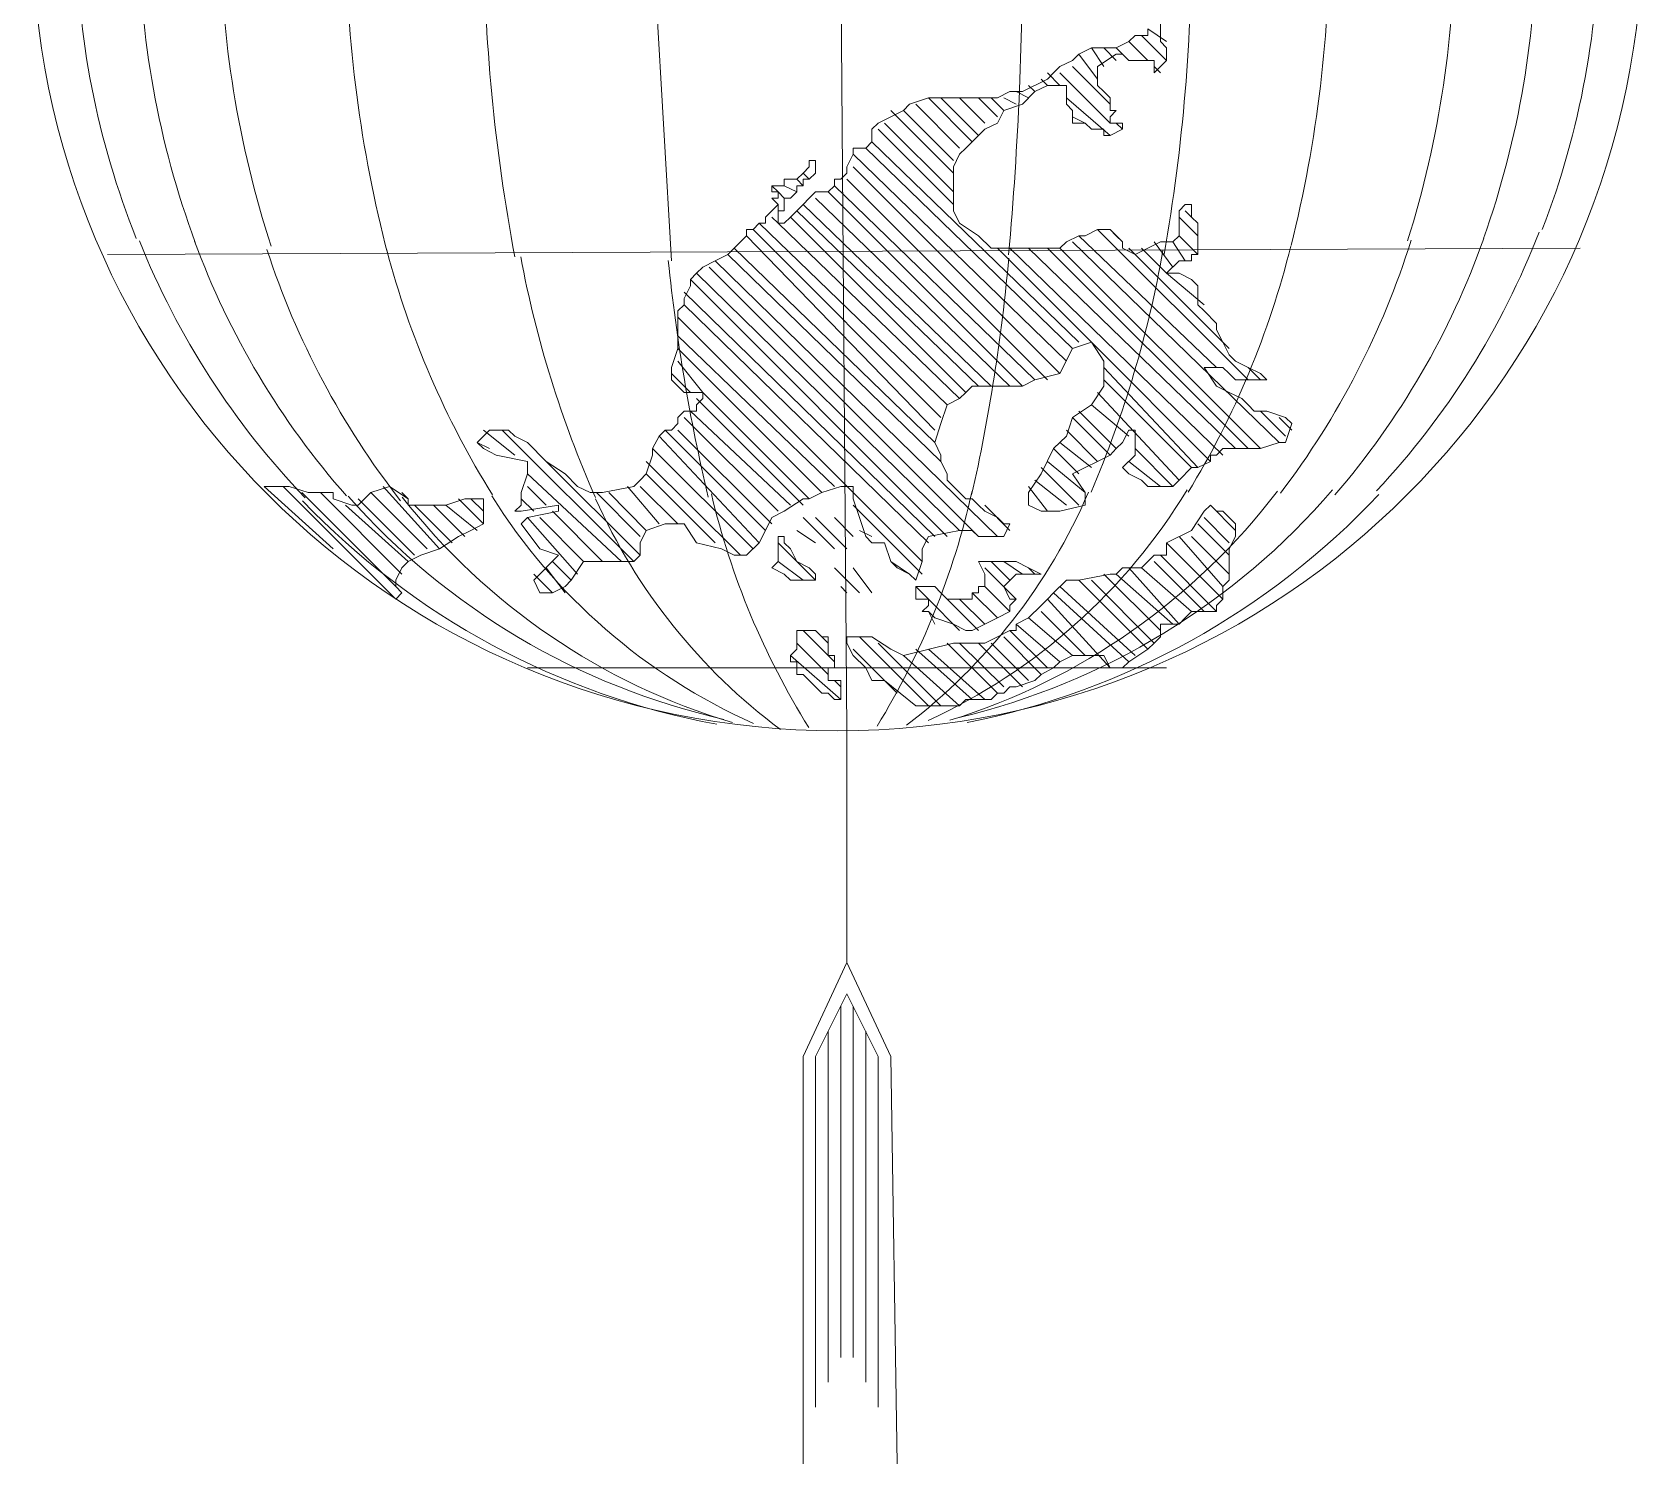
# Model space of a CAD drawing. Header units: millimetres. Extents: x -15225 to 158921, y -72156 to 56162.
# Drawn here: x 35076 to 36669, y -38231 to -36814 of the extents above; entities that cross this region are included whole.
import ezdxf

# ---------------------------------------------------------------- set-up
doc = ezdxf.new("R2010")
doc.units = ezdxf.units.MM
doc.linetypes.add('ACAD_ISO03W100', pattern=[30, 12, -18])
doc.linetypes.add('DASHED2', pattern=[0.375, 0.25, -0.125])
doc.layers.get('0').update_dxf_attribs({"linetype": 'CONTINUOUS'})
doc.layers.add('Layer2', color=7, linetype='ACAD_ISO03W100', lineweight=15)
doc.layers.add('P', color=7, linetype='CONTINUOUS')

# ---------------------------------------------------------------- blocks, each defined once
blk = doc.blocks.new('north')
at = {"color": 7, "lineweight": 0}
for p, q in [((6661.075, 3692.568), (6660.654, 3746.313)), ((6654.564, 3719.232), (6655.194, 3708.313)), ((6671.574, 3715.667), (6671.574, 3716.5)), ((6670.731, 3715.87), (6670.522, 3715.667)), ((6671.152, 3715.87), (6670.731, 3715.87)), ((6670.939, 3715.87), (6671.777, 3715.027)), ((6671.152, 3716.083), (6671.152, 3715.87)), ((6671.152, 3716.083), (6671.777, 3715.667)), ((6671.152, 3715.87), (6671.152, 3715.87)), ((6671.152, 3715.87), (6671.152, 3715.87)), ((6668.841, 3715.24), (6668.628, 3715.027)), ((6669.263, 3715.454), (6668.841, 3715.24)), ((6668.841, 3715.24), (6669.471, 3714.402)), ((6669.892, 3715.454), (6669.263, 3715.454)), ((6669.263, 3715.454), (6669.679, 3714.824)), ((6669.471, 3714.824), (6670.096, 3715.24)), ((6669.679, 3715.454), (6670.096, 3715.027)), ((6670.096, 3715.454), (6669.892, 3715.454)), ((6670.522, 3715.667), (6670.096, 3715.454)), ((6670.096, 3715.454), (6670.522, 3715.027)), ((6670.096, 3715.24), (6670.309, 3715.24)), ((6670.309, 3715.24), (6670.522, 3715.027)), ((6670.522, 3715.667), (6671.152, 3715.027)), ((6671.777, 3715.454), (6671.574, 3715.667)), ((6671.777, 3715.027), (6671.777, 3715.454)), ((6668.211, 3714.824), (6667.998, 3714.611)), ((6668.628, 3715.027), (6668.211, 3714.824)), ((6668.628, 3714.824), (6669.892, 3713.559)), ((6669.471, 3714.194), (6669.471, 3714.824)), ((6670.522, 3715.027), (6670.731, 3715.027)), ((6670.731, 3715.027), (6671.36, 3715.027)), ((6671.36, 3715.027), (6671.36, 3714.611)), ((6671.36, 3714.611), (6671.777, 3715.027)), ((6671.36, 3714.824), (6671.574, 3714.611)), ((6671.777, 3715.027), (6671.777, 3715.027)), ((6667.795, 3714.402), (6666.952, 3713.986)), ((6667.16, 3714.194), (6667.373, 3713.986)), ((6667.373, 3713.986), (6667.795, 3714.194)), ((6667.582, 3714.402), (6667.795, 3714.194)), ((6667.998, 3714.611), (6667.795, 3714.402)), ((6667.795, 3714.611), (6668.211, 3714.194)), ((6667.795, 3714.194), (6667.998, 3714.194)), ((6667.998, 3714.194), (6668.211, 3714.194)), ((6668.211, 3714.611), (6669.892, 3712.929)), ((6668.211, 3714.194), (6668.425, 3714.194)), ((6668.425, 3714.194), (6668.425, 3714.194)), ((6668.425, 3714.194), (6668.425, 3713.772)), ((6669.679, 3713.986), (6669.471, 3714.194)), ((6663.803, 3713.772), (6663.173, 3713.559)), ((6664.016, 3713.772), (6663.803, 3713.772)), ((6663.803, 3713.772), (6665.271, 3712.305)), ((6664.219, 3713.772), (6664.016, 3713.772)), ((6665.062, 3713.772), (6664.219, 3713.772)), ((6664.219, 3713.772), (6665.484, 3712.513)), ((6664.849, 3713.772), (6665.692, 3712.929)), ((6665.271, 3713.772), (6665.062, 3713.772)), ((6665.484, 3713.772), (6665.271, 3713.772)), ((6665.901, 3713.772), (6665.484, 3713.772)), ((6665.484, 3713.772), (6666.114, 3713.143)), ((6666.114, 3713.772), (6665.901, 3713.772)), ((6665.901, 3713.772), (6666.327, 3713.356)), ((6666.53, 3713.986), (6666.114, 3713.772)), ((6666.327, 3713.772), (6666.744, 3713.559)), ((6666.952, 3713.986), (6666.53, 3713.986)), ((6666.744, 3713.986), (6667.16, 3713.772)), ((6666.952, 3713.559), (6667.373, 3713.986)), ((6668.425, 3713.772), (6668.425, 3713.772)), ((6668.425, 3713.772), (6668.425, 3713.559)), ((6668.425, 3713.772), (6669.892, 3712.513)), ((6669.892, 3713.772), (6669.679, 3713.986)), ((6669.679, 3713.986), (6669.679, 3713.986)), ((6669.679, 3713.986), (6669.679, 3713.986)), ((6669.892, 3713.559), (6669.892, 3713.772)), ((6669.892, 3713.772), (6669.892, 3713.772)), ((6669.892, 3713.772), (6669.892, 3713.772)), ((6669.892, 3713.772), (6669.892, 3713.772)), ((6662.548, 3713.143), (6662.122, 3712.929)), ((6662.965, 3713.356), (6662.548, 3713.143)), ((6662.548, 3713.356), (6664.646, 3711.248)), ((6663.173, 3713.559), (6662.965, 3713.356)), ((6662.965, 3713.356), (6664.646, 3711.675)), ((6663.381, 3713.559), (6664.849, 3712.091)), ((6666.114, 3712.929), (6666.327, 3713.356)), ((6666.327, 3713.356), (6666.952, 3713.559)), ((6668.425, 3713.559), (6668.425, 3713.559)), ((6668.425, 3713.559), (6668.425, 3713.559)), ((6668.425, 3713.559), (6668.425, 3713.559)), ((6668.425, 3713.559), (6668.425, 3713.559)), ((6668.425, 3713.559), (6668.628, 3713.356)), ((6668.628, 3713.356), (6668.628, 3713.356)), ((6668.628, 3713.356), (6668.628, 3713.356)), ((6668.628, 3713.356), (6668.628, 3713.356)), ((6668.628, 3713.356), (6668.628, 3713.143)), ((6668.628, 3713.143), (6668.628, 3713.143)), ((6668.628, 3713.143), (6668.628, 3712.929)), ((6668.628, 3713.143), (6669.049, 3712.929)), ((6669.892, 3713.356), (6669.892, 3713.559)), ((6669.892, 3713.559), (6669.892, 3713.559)), ((6669.892, 3713.559), (6669.892, 3713.559)), ((6669.892, 3713.559), (6669.892, 3713.559)), ((6669.892, 3713.143), (6670.096, 3713.356)), ((6670.096, 3713.356), (6669.892, 3713.356)), ((6669.892, 3712.929), (6669.892, 3713.143)), ((6669.892, 3713.143), (6669.892, 3713.143)), ((6669.892, 3713.143), (6669.892, 3713.143)), ((6669.892, 3713.143), (6669.892, 3713.143)), ((6670.096, 3713.356), (6670.096, 3713.356)), ((6662.122, 3712.929), (6661.909, 3712.726)), ((6661.909, 3712.726), (6661.909, 3712.513)), ((6662.122, 3712.726), (6664.646, 3710.202)), ((6662.335, 3712.929), (6664.646, 3710.624)), ((6665.484, 3712.513), (6665.692, 3712.726)), ((6665.692, 3712.726), (6666.114, 3712.929)), ((6668.628, 3712.929), (6668.628, 3712.929)), ((6668.628, 3712.929), (6669.049, 3712.929)), ((6669.049, 3712.929), (6669.263, 3712.726)), ((6669.263, 3712.726), (6669.263, 3712.726)), ((6669.263, 3712.726), (6669.263, 3712.726)), ((6669.263, 3712.726), (6669.263, 3712.726)), ((6669.263, 3712.726), (6669.679, 3712.726)), ((6669.679, 3712.726), (6669.679, 3712.513)), ((6670.096, 3712.929), (6669.892, 3712.929)), ((6669.892, 3712.513), (6670.309, 3712.726)), ((6670.309, 3712.929), (6670.096, 3712.929)), ((6670.096, 3712.929), (6670.096, 3712.929)), ((6670.096, 3712.929), (6670.096, 3712.929)), ((6670.096, 3712.929), (6670.309, 3712.726)), ((6670.309, 3712.726), (6670.309, 3712.929)), ((6661.705, 3712.091), (6661.284, 3712.091)), ((6661.284, 3712.091), (6661.284, 3711.883)), ((6661.909, 3712.305), (6661.705, 3712.091)), ((6661.705, 3712.091), (6661.705, 3712.091)), ((6661.705, 3712.091), (6668.628, 3705.372)), ((6661.909, 3712.513), (6661.909, 3712.305)), ((6661.909, 3712.305), (6668.841, 3705.585)), ((6664.849, 3711.883), (6665.062, 3712.091)), ((6665.062, 3712.091), (6665.271, 3712.305)), ((6665.271, 3712.305), (6665.484, 3712.513)), ((6669.679, 3712.513), (6669.892, 3712.513)), ((6659.811, 3711.462), (6659.603, 3711.248)), ((6660.024, 3711.675), (6659.811, 3711.675)), ((6659.811, 3711.675), (6659.811, 3711.462)), ((6659.811, 3711.462), (6659.811, 3711.462)), ((6659.811, 3711.462), (6659.811, 3711.462)), ((6659.811, 3711.462), (6659.811, 3711.462)), ((6659.811, 3711.462), (6659.811, 3711.462)), ((6659.811, 3711.462), (6659.811, 3711.462)), ((6660.024, 3711.248), (6660.024, 3711.675)), ((6660.024, 3711.675), (6660.024, 3711.462)), ((6661.284, 3711.883), (6661.075, 3711.462)), ((6661.075, 3711.462), (6661.075, 3711.248)), ((6661.284, 3711.883), (6661.284, 3711.883)), ((6661.284, 3711.883), (6668.425, 3704.955)), ((6661.284, 3711.462), (6668.211, 3704.534)), ((6664.646, 3711.462), (6664.849, 3711.883)), ((6664.646, 3711.248), (6664.646, 3711.462)), ((6659.186, 3711.045), (6658.973, 3711.045)), ((6658.973, 3711.045), (6658.973, 3710.832)), ((6659.394, 3711.045), (6659.186, 3711.045)), ((6659.186, 3711.045), (6659.186, 3711.045)), ((6659.186, 3711.045), (6659.186, 3711.045)), ((6659.603, 3711.248), (6659.394, 3711.045)), ((6659.394, 3711.045), (6659.394, 3711.045)), ((6659.394, 3711.045), (6659.394, 3711.045)), ((6659.394, 3711.045), (6659.603, 3710.832)), ((6659.603, 3711.248), (6659.603, 3711.248)), ((6659.603, 3711.248), (6659.603, 3711.248)), ((6659.603, 3711.248), (6659.811, 3711.045)), ((6659.603, 3710.832), (6659.603, 3711.045)), ((6659.603, 3711.045), (6659.811, 3711.045)), ((6659.811, 3711.045), (6660.024, 3711.248)), ((6660.024, 3711.248), (6660.024, 3711.248)), ((6660.867, 3711.045), (6660.654, 3711.045)), ((6660.654, 3711.045), (6660.654, 3710.832)), ((6661.075, 3711.248), (6660.867, 3711.045)), ((6661.075, 3711.248), (6661.075, 3711.248)), ((6661.075, 3711.045), (6667.795, 3704.326)), ((6664.646, 3710.832), (6664.646, 3711.248)), ((6658.973, 3710.832), (6658.556, 3710.832)), ((6658.556, 3710.832), (6658.556, 3710.624)), ((6658.556, 3710.832), (6658.77, 3710.624)), ((6658.556, 3710.624), (6658.556, 3710.624)), ((6658.556, 3710.624), (6658.556, 3710.624)), ((6658.556, 3710.624), (6658.556, 3710.624)), ((6658.556, 3710.624), (6658.77, 3710.624)), ((6658.77, 3710.415), (6658.556, 3710.415)), ((6658.556, 3710.415), (6658.556, 3710.415)), ((6658.556, 3710.415), (6658.77, 3710.202)), ((6658.77, 3710.624), (6658.77, 3710.624)), ((6658.77, 3710.624), (6658.77, 3710.624)), ((6658.77, 3710.624), (6658.77, 3710.624)), ((6658.77, 3710.624), (6658.77, 3710.624)), ((6658.77, 3710.624), (6658.77, 3710.624)), ((6658.77, 3710.624), (6658.77, 3710.415)), ((6658.77, 3710.624), (6658.973, 3710.415)), ((6658.973, 3710.832), (6658.973, 3710.832)), ((6658.973, 3710.832), (6659.394, 3710.624)), ((6658.973, 3710.202), (6658.973, 3710.415)), ((6658.973, 3710.415), (6659.186, 3710.415)), ((6659.186, 3710.415), (6659.394, 3710.624)), ((6659.394, 3710.624), (6659.394, 3710.832)), ((6659.394, 3710.832), (6659.603, 3710.832)), ((6659.811, 3710.415), (6659.603, 3710.202)), ((6660.024, 3710.624), (6659.811, 3710.415)), ((6660.237, 3710.624), (6660.024, 3710.624)), ((6660.024, 3710.415), (6666.53, 3704.117)), ((6660.441, 3710.624), (6660.237, 3710.624)), ((6660.654, 3710.832), (6660.441, 3710.624)), ((6660.441, 3710.624), (6666.952, 3704.117)), ((6660.654, 3710.832), (6667.373, 3704.326)), ((6664.646, 3710.415), (6664.646, 3710.832)), ((6664.646, 3709.994), (6664.646, 3710.415)), ((6658.556, 3709.994), (6658.343, 3709.78)), ((6658.77, 3710.202), (6658.556, 3709.994)), ((6658.556, 3709.994), (6658.556, 3709.994)), ((6658.556, 3709.994), (6658.556, 3709.994)), ((6658.556, 3709.994), (6658.556, 3709.994)), ((6658.556, 3709.994), (6658.556, 3709.994)), ((6658.77, 3710.202), (6658.77, 3710.202)), ((6658.77, 3710.202), (6658.77, 3709.994)), ((6658.77, 3709.577), (6658.77, 3709.994)), ((6658.77, 3709.994), (6658.77, 3709.994)), ((6658.77, 3709.994), (6658.973, 3709.994)), ((6658.973, 3709.994), (6658.973, 3710.202)), ((6658.973, 3710.202), (6658.973, 3710.202)), ((6659.394, 3709.994), (6659.186, 3709.78)), ((6659.603, 3710.202), (6659.394, 3709.994)), ((6659.394, 3709.994), (6665.484, 3704.117)), ((6659.603, 3710.202), (6665.901, 3704.117)), ((6664.849, 3709.577), (6664.646, 3709.994)), ((6672.407, 3710.202), (6672.203, 3709.994)), ((6672.203, 3709.994), (6672.203, 3709.78)), ((6672.62, 3710.202), (6672.407, 3710.202)), ((6672.407, 3709.994), (6672.62, 3709.78)), ((6672.62, 3709.994), (6672.62, 3710.202)), ((6672.62, 3709.78), (6672.62, 3709.994)), ((6657.927, 3709.364), (6657.713, 3709.364)), ((6657.713, 3709.364), (6657.713, 3709.151)), ((6658.13, 3709.577), (6657.927, 3709.364)), ((6657.927, 3709.364), (6664.219, 3703.061)), ((6658.343, 3709.577), (6658.13, 3709.577)), ((6658.13, 3709.577), (6658.13, 3709.577)), ((6658.13, 3709.577), (6664.433, 3703.488)), ((6658.343, 3709.78), (6658.343, 3709.78)), ((6658.343, 3709.78), (6658.343, 3709.78)), ((6658.343, 3709.78), (6658.343, 3709.577)), ((6658.343, 3709.577), (6658.343, 3709.577)), ((6658.556, 3709.78), (6658.77, 3709.577)), ((6658.973, 3709.577), (6658.77, 3709.577)), ((6658.77, 3709.577), (6658.77, 3709.577)), ((6658.77, 3709.577), (6664.849, 3703.701)), ((6659.186, 3709.78), (6658.973, 3709.577)), ((6658.973, 3709.577), (6658.973, 3709.577)), ((6658.973, 3709.577), (6658.973, 3709.577)), ((6659.186, 3709.78), (6659.186, 3709.78)), ((6659.186, 3709.78), (6665.062, 3703.904)), ((6665.484, 3709.151), (6664.849, 3709.577)), ((6669.471, 3709.364), (6669.049, 3709.151)), ((6669.892, 3709.364), (6669.471, 3709.364)), ((6669.471, 3709.364), (6674.514, 3704.326)), ((6670.096, 3709.151), (6669.892, 3709.364)), ((6669.892, 3709.364), (6669.892, 3709.364)), ((6669.892, 3709.364), (6670.309, 3708.947)), ((6672.203, 3709.78), (6672.203, 3709.577)), ((6672.203, 3709.78), (6672.833, 3709.151)), ((6672.203, 3709.577), (6672.203, 3709.364)), ((6672.203, 3709.364), (6672.203, 3709.151)), ((6672.833, 3709.577), (6672.62, 3709.78)), ((6672.833, 3708.947), (6672.833, 3709.577)), ((6657.505, 3708.947), (6657.088, 3708.526)), ((6657.713, 3709.151), (6657.505, 3708.947)), ((6657.713, 3709.151), (6657.713, 3709.151)), ((6657.713, 3709.151), (6657.713, 3709.151)), ((6657.713, 3709.151), (6664.016, 3702.645)), ((6665.901, 3708.734), (6665.484, 3709.151)), ((6668.425, 3708.947), (6668.211, 3708.734)), ((6668.841, 3709.151), (6668.425, 3708.947)), ((6668.628, 3708.947), (6675.556, 3702.228)), ((6669.049, 3709.151), (6668.841, 3709.151)), ((6668.841, 3709.151), (6668.841, 3709.151)), ((6668.841, 3709.151), (6673.458, 3704.742)), ((6670.309, 3708.947), (6670.096, 3709.151)), ((6670.309, 3708.734), (6670.309, 3708.947)), ((6671.574, 3708.947), (6670.731, 3708.526)), ((6671.36, 3708.947), (6671.99, 3708.104)), ((6671.777, 3708.947), (6671.574, 3708.947)), ((6671.99, 3708.947), (6671.777, 3708.947)), ((6671.777, 3708.947), (6671.777, 3708.947)), ((6672.203, 3709.151), (6671.99, 3708.947)), ((6671.99, 3708.947), (6672.407, 3708.313)), ((6672.203, 3709.151), (6672.833, 3708.526)), ((6672.833, 3708.526), (6672.833, 3708.947)), ((6636.305, 3708.526), (6685.637, 3708.734)), ((6656.662, 3708.313), (6656.245, 3708.104)), ((6657.088, 3708.526), (6656.662, 3708.313)), ((6656.662, 3708.313), (6666.114, 3699.079)), ((6657.088, 3708.526), (6664.219, 3701.593)), ((6657.297, 3708.734), (6664.016, 3702.228)), ((6668.211, 3708.734), (6665.901, 3708.734)), ((6666.114, 3708.734), (6669.263, 3705.585)), ((6666.53, 3708.734), (6673.671, 3701.806)), ((6667.16, 3708.734), (6674.088, 3702.02)), ((6667.795, 3708.734), (6674.514, 3702.02)), ((6668.211, 3708.734), (6674.931, 3702.02)), ((6670.731, 3708.526), (6670.309, 3708.734)), ((6670.522, 3708.734), (6673.875, 3705.372)), ((6670.939, 3708.734), (6671.777, 3707.896)), ((6671.777, 3707.896), (6672.203, 3708.313)), ((6672.203, 3708.313), (6672.62, 3708.313)), ((6672.62, 3708.313), (6672.62, 3708.526)), ((6672.62, 3708.526), (6672.833, 3708.526)), ((6656.032, 3707.896), (6655.829, 3707.683)), ((6655.829, 3707.683), (6655.829, 3707.48)), ((6655.829, 3707.683), (6664.433, 3699.079)), ((6656.245, 3708.104), (6656.032, 3707.896)), ((6656.032, 3707.896), (6664.849, 3699.282)), ((6656.459, 3708.104), (6665.484, 3699.079)), ((6671.99, 3707.896), (6671.777, 3707.896)), ((6671.777, 3707.896), (6673.041, 3706.845)), ((6672.203, 3707.896), (6671.99, 3707.896)), ((6672.62, 3707.683), (6672.203, 3707.896)), ((6672.833, 3707.48), (6672.62, 3707.683)), ((6655.829, 3707.48), (6655.616, 3707.053)), ((6655.616, 3707.266), (6664.016, 3699.079)), ((6672.833, 3707.266), (6672.833, 3707.48)), ((6672.833, 3706.845), (6672.833, 3707.266)), ((6672.833, 3707.266), (6672.833, 3707.266)), ((6655.616, 3706.845), (6655.407, 3706.637)), ((6655.407, 3706.637), (6655.407, 3706.215)), ((6655.616, 3707.053), (6655.616, 3706.845)), ((6655.616, 3706.845), (6663.803, 3698.866)), ((6673.041, 3706.637), (6672.833, 3706.845)), ((6673.458, 3706.215), (6673.041, 3706.637)), ((6655.407, 3706.423), (6663.59, 3698.241)), ((6655.407, 3706.215), (6655.407, 3706.002)), ((6673.458, 3706.002), (6673.458, 3706.215)), ((6673.458, 3706.215), (6673.458, 3706.215)), ((6655.407, 3706.002), (6655.407, 3705.798)), ((6655.407, 3705.798), (6655.407, 3705.372)), ((6655.407, 3705.798), (6660.654, 3700.755)), ((6668.628, 3705.372), (6669.263, 3705.585)), ((6669.263, 3705.585), (6669.679, 3704.955)), ((6669.263, 3705.585), (6673.25, 3701.593)), ((6673.671, 3705.585), (6673.458, 3706.002)), ((6673.875, 3705.169), (6673.671, 3705.585)), ((6655.407, 3705.372), (6655.194, 3704.742)), ((6655.407, 3705.372), (6660.237, 3700.547)), ((6668.211, 3704.534), (6668.628, 3705.372)), ((6674.088, 3704.955), (6673.875, 3705.169)), ((6655.194, 3704.742), (6655.194, 3704.534)), ((6655.194, 3704.534), (6655.194, 3704.326)), ((6655.194, 3704.534), (6655.829, 3703.904)), ((6655.407, 3704.955), (6656.245, 3703.904)), ((6667.373, 3704.326), (6668.211, 3704.534)), ((6669.679, 3704.955), (6669.679, 3704.534)), ((6669.679, 3704.742), (6672.833, 3701.39)), ((6669.679, 3704.534), (6669.679, 3704.326)), ((6673.458, 3704.117), (6673.041, 3704.742)), ((6673.041, 3704.742), (6673.041, 3704.742)), ((6673.041, 3704.742), (6673.671, 3704.742)), ((6673.671, 3704.742), (6673.875, 3704.534)), ((6673.875, 3704.534), (6674.088, 3704.326)), ((6674.514, 3704.742), (6674.088, 3704.955)), ((6674.931, 3704.534), (6674.514, 3704.742)), ((6674.514, 3704.742), (6674.931, 3704.326)), ((6675.139, 3704.326), (6674.931, 3704.534)), ((6655.194, 3704.326), (6655.407, 3704.117)), ((6655.407, 3704.117), (6655.616, 3703.904)), ((6655.616, 3703.904), (6656.032, 3703.904)), ((6656.032, 3703.904), (6656.245, 3703.904)), ((6656.245, 3703.904), (6656.245, 3703.904)), ((6656.245, 3703.904), (6656.245, 3703.904)), ((6656.245, 3703.904), (6656.245, 3703.701)), ((6656.245, 3703.904), (6659.811, 3700.339)), ((6664.849, 3703.701), (6665.062, 3703.904)), ((6665.062, 3703.904), (6665.271, 3704.117)), ((6665.271, 3704.117), (6666.114, 3704.117)), ((6666.114, 3704.117), (6666.744, 3704.117)), ((6666.744, 3704.117), (6666.952, 3704.117)), ((6666.952, 3704.117), (6667.373, 3704.326)), ((6669.679, 3704.117), (6669.263, 3703.488)), ((6669.471, 3703.904), (6672.203, 3700.963)), ((6669.679, 3704.326), (6669.679, 3704.117)), ((6669.679, 3704.326), (6672.62, 3701.39)), ((6673.875, 3703.904), (6673.458, 3704.117)), ((6674.301, 3703.701), (6673.875, 3703.904)), ((6674.088, 3704.326), (6674.301, 3704.326)), ((6674.301, 3704.326), (6674.301, 3704.326)), ((6674.301, 3704.326), (6675.139, 3704.326)), ((6675.139, 3704.326), (6675.139, 3704.326)), ((6656.245, 3703.701), (6656.032, 3703.488)), ((6656.032, 3703.701), (6659.603, 3700.125)), ((6656.032, 3703.488), (6656.032, 3703.274)), ((6664.219, 3702.858), (6664.433, 3703.488)), ((6664.433, 3703.488), (6664.849, 3703.701)), ((6669.263, 3703.488), (6668.628, 3703.061)), ((6669.263, 3703.488), (6670.522, 3702.436)), ((6674.514, 3703.488), (6674.301, 3703.701)), ((6674.718, 3703.274), (6674.514, 3703.488)), ((6655.407, 3702.858), (6655.194, 3702.645)), ((6655.616, 3703.274), (6655.407, 3703.061)), ((6655.407, 3703.061), (6655.407, 3703.061)), ((6655.407, 3703.061), (6655.407, 3703.061)), ((6655.407, 3703.061), (6655.407, 3702.858)), ((6656.032, 3703.274), (6655.616, 3703.274)), ((6655.616, 3703.061), (6658.77, 3699.922)), ((6655.829, 3703.274), (6659.186, 3700.125)), ((6664.016, 3702.228), (6664.219, 3702.858)), ((6668.628, 3703.061), (6668.425, 3702.436)), ((6668.628, 3703.061), (6669.892, 3701.806)), ((6668.841, 3703.274), (6670.096, 3702.02)), ((6675.139, 3703.274), (6674.718, 3703.274)), ((6674.931, 3703.274), (6675.769, 3702.436)), ((6675.769, 3703.061), (6675.139, 3703.274)), ((6675.556, 3703.061), (6675.982, 3702.645)), ((6675.982, 3702.858), (6675.769, 3703.061)), ((6675.769, 3702.228), (6675.982, 3702.858)), ((6649.105, 3702.645), (6648.688, 3702.228)), ((6648.901, 3702.645), (6649.948, 3701.806)), ((6649.739, 3702.645), (6649.105, 3702.645)), ((6649.526, 3702.645), (6653.935, 3698.241)), ((6649.948, 3702.436), (6649.739, 3702.645)), ((6650.369, 3702.228), (6649.948, 3702.436)), ((6654.778, 3702.436), (6654.564, 3702.02)), ((6654.986, 3702.645), (6654.778, 3702.436)), ((6654.778, 3702.436), (6658.13, 3698.866)), ((6655.194, 3702.645), (6654.986, 3702.645)), ((6654.986, 3702.645), (6658.343, 3699.282)), ((6655.407, 3702.645), (6658.556, 3699.496)), ((6668.425, 3702.436), (6667.998, 3702.02)), ((6668.425, 3702.645), (6669.471, 3701.593)), ((6670.309, 3702.228), (6670.522, 3702.645)), ((6670.522, 3702.645), (6670.731, 3702.645)), ((6670.731, 3702.645), (6670.731, 3702.228)), ((6648.688, 3702.228), (6648.901, 3702.02)), ((6648.688, 3702.228), (6649.105, 3702.02)), ((6648.901, 3702.02), (6649.318, 3701.806)), ((6649.318, 3701.806), (6650.369, 3701.593)), ((6650.999, 3701.593), (6650.369, 3702.228)), ((6654.564, 3701.806), (6654.351, 3701.177)), ((6654.564, 3702.02), (6654.564, 3701.806)), ((6654.564, 3702.02), (6657.927, 3698.658)), ((6664.219, 3701.806), (6664.016, 3702.228)), ((6664.219, 3701.593), (6664.219, 3701.806)), ((6667.998, 3702.02), (6667.582, 3701.177)), ((6667.998, 3702.02), (6668.841, 3701.177)), ((6668.211, 3702.228), (6669.263, 3701.39)), ((6668.628, 3701.177), (6669.892, 3701.806)), ((6669.892, 3701.806), (6670.096, 3702.02)), ((6670.096, 3702.02), (6670.309, 3702.228)), ((6670.731, 3701.806), (6670.309, 3701.39)), ((6670.731, 3702.228), (6670.731, 3701.806)), ((6670.731, 3702.02), (6671.99, 3700.755)), ((6673.25, 3701.593), (6673.25, 3701.806)), ((6673.25, 3701.806), (6673.458, 3701.806)), ((6673.458, 3701.806), (6673.671, 3702.02)), ((6673.671, 3702.02), (6674.301, 3702.02)), ((6674.301, 3702.02), (6674.514, 3702.02)), ((6674.514, 3702.02), (6674.718, 3702.02)), ((6674.718, 3702.02), (6674.931, 3702.02)), ((6674.931, 3702.02), (6675.556, 3702.228)), ((6675.556, 3702.228), (6675.769, 3702.228)), ((6650.369, 3701.593), (6650.369, 3701.39)), ((6650.369, 3701.39), (6650.369, 3701.177)), ((6651.629, 3701.177), (6650.999, 3701.593)), ((6650.999, 3701.593), (6654.148, 3698.449)), ((6654.351, 3701.593), (6657.505, 3698.449)), ((6664.433, 3701.177), (6664.219, 3701.593)), ((6667.582, 3701.39), (6668.841, 3700.125)), ((6667.795, 3701.593), (6669.049, 3700.547)), ((6670.309, 3701.39), (6670.522, 3701.177)), ((6670.522, 3701.593), (6671.574, 3700.755)), ((6672.203, 3700.963), (6672.62, 3701.39)), ((6672.62, 3701.39), (6672.833, 3701.39)), ((6672.833, 3701.39), (6673.25, 3701.593)), ((6641.552, 3700.755), (6642.385, 3700.755)), ((6641.552, 3700.755), (6643.858, 3698.658)), ((6642.182, 3700.755), (6645.961, 3696.981)), ((6642.385, 3700.755), (6643.025, 3700.547)), ((6645.123, 3700.547), (6645.747, 3700.755)), ((6645.539, 3700.755), (6647.428, 3698.658)), ((6645.747, 3700.755), (6646.377, 3700.339)), ((6650.369, 3701.177), (6650.156, 3700.547)), ((6650.369, 3701.177), (6653.518, 3698.241)), ((6650.369, 3700.755), (6650.999, 3700.125)), ((6652.05, 3700.755), (6651.629, 3701.177)), ((6652.467, 3700.547), (6652.05, 3700.755)), ((6653.935, 3700.755), (6652.883, 3700.547)), ((6653.726, 3700.755), (6654.778, 3699.496)), ((6654.148, 3700.963), (6653.935, 3700.755)), ((6653.935, 3700.755), (6653.935, 3700.755)), ((6654.351, 3701.177), (6654.148, 3700.963)), ((6654.148, 3700.755), (6655.407, 3699.496)), ((6654.351, 3701.177), (6656.662, 3698.866)), ((6660.237, 3700.547), (6660.867, 3700.755)), ((6660.867, 3700.755), (6661.284, 3700.755)), ((6661.284, 3700.755), (6661.284, 3700.339)), ((6664.433, 3700.963), (6664.433, 3701.177)), ((6664.646, 3700.755), (6664.433, 3700.963)), ((6664.849, 3700.547), (6664.646, 3700.755)), ((6667.582, 3701.177), (6667.16, 3700.547)), ((6667.16, 3700.755), (6667.795, 3699.922)), ((6667.373, 3700.963), (6668.425, 3700.125)), ((6669.049, 3700.547), (6668.628, 3701.177)), ((6670.522, 3701.177), (6670.939, 3700.963)), ((6670.939, 3700.963), (6671.152, 3700.755)), ((6671.152, 3700.755), (6671.152, 3700.755)), ((6671.152, 3700.755), (6671.99, 3700.755)), ((6671.99, 3700.755), (6672.203, 3700.963)), ((6642.812, 3700.547), (6645.961, 3697.398)), ((6643.025, 3700.547), (6643.858, 3700.547)), ((6643.441, 3700.547), (6646.164, 3697.815)), ((6643.858, 3700.547), (6643.858, 3700.339)), ((6643.858, 3700.339), (6644.493, 3700.125)), ((6644.279, 3700.125), (6646.377, 3698.241)), ((6644.493, 3700.125), (6644.696, 3700.125)), ((6644.696, 3700.125), (6644.909, 3700.339)), ((6644.696, 3700.339), (6646.59, 3698.449)), ((6644.909, 3700.339), (6645.123, 3700.547)), ((6645.123, 3700.547), (6647.007, 3698.658)), ((6646.164, 3700.547), (6646.377, 3700.339)), ((6646.377, 3700.339), (6646.377, 3700.125)), ((6646.377, 3700.125), (6646.59, 3700.125)), ((6646.59, 3700.125), (6647.007, 3700.125)), ((6646.59, 3700.125), (6647.845, 3698.866)), ((6647.007, 3700.125), (6647.637, 3700.125)), ((6647.22, 3700.125), (6648.271, 3699.079)), ((6647.637, 3700.125), (6648.271, 3700.339)), ((6647.637, 3700.125), (6648.688, 3699.282)), ((6648.058, 3700.339), (6648.901, 3699.496)), ((6648.271, 3700.339), (6648.688, 3700.339)), ((6648.475, 3700.339), (6648.901, 3699.922)), ((6648.688, 3700.339), (6648.901, 3700.339)), ((6648.901, 3700.339), (6648.901, 3699.709)), ((6650.156, 3700.125), (6649.948, 3699.922)), ((6650.156, 3700.547), (6650.156, 3700.339)), ((6650.156, 3700.339), (6650.156, 3700.125)), ((6650.156, 3700.339), (6650.582, 3699.922)), ((6650.156, 3699.922), (6651.415, 3700.125)), ((6651.415, 3700.125), (6651.415, 3699.922)), ((6652.883, 3700.547), (6652.467, 3700.547)), ((6652.68, 3700.547), (6654.148, 3699.079)), ((6653.097, 3700.547), (6654.351, 3699.282)), ((6658.973, 3699.922), (6659.603, 3700.339)), ((6659.603, 3700.339), (6659.811, 3700.339)), ((6659.811, 3700.339), (6660.237, 3700.547)), ((6659.811, 3700.339), (6659.811, 3700.339)), ((6661.284, 3700.339), (6661.492, 3699.709)), ((6661.284, 3700.125), (6663.59, 3697.815)), ((6665.062, 3700.339), (6664.849, 3700.547)), ((6665.271, 3700.339), (6665.062, 3700.339)), ((6665.484, 3700.125), (6665.271, 3700.339)), ((6665.692, 3699.922), (6665.484, 3700.125)), ((6665.692, 3700.125), (6666.53, 3699.282)), ((6667.16, 3700.547), (6667.16, 3700.339)), ((6667.16, 3700.339), (6667.16, 3700.125)), ((6667.16, 3700.125), (6667.582, 3699.922)), ((6667.16, 3700.125), (6667.16, 3700.125)), ((6668.211, 3699.922), (6669.049, 3700.125)), ((6669.049, 3700.125), (6669.049, 3700.547)), ((6673.25, 3700.125), (6673.041, 3699.922)), ((6673.458, 3699.922), (6673.25, 3700.125)), ((6673.25, 3700.125), (6674.088, 3699.282)), ((6648.901, 3699.709), (6648.901, 3699.496)), ((6649.948, 3699.922), (6650.156, 3699.922)), ((6649.948, 3699.922), (6649.948, 3699.922)), ((6650.369, 3699.709), (6650.156, 3699.496)), ((6651.415, 3699.922), (6650.369, 3699.709)), ((6650.369, 3699.709), (6652.05, 3697.815)), ((6650.786, 3699.709), (6652.253, 3698.241)), ((6651.207, 3699.922), (6652.883, 3698.241)), ((6658.343, 3699.282), (6658.556, 3699.709)), ((6658.556, 3699.709), (6658.973, 3699.922)), ((6659.603, 3699.709), (6660.654, 3698.658)), ((6660.024, 3699.709), (6661.075, 3698.658)), ((6660.654, 3699.709), (6661.284, 3699.079)), ((6661.492, 3699.709), (6661.705, 3699.079)), ((6666.114, 3699.709), (6665.692, 3699.922)), ((6666.327, 3699.496), (6666.114, 3699.709)), ((6667.582, 3699.922), (6668.211, 3699.922)), ((6673.041, 3699.922), (6672.62, 3699.282)), ((6673.041, 3699.922), (6673.041, 3699.922)), ((6673.041, 3699.709), (6673.875, 3698.866)), ((6673.671, 3699.922), (6673.458, 3699.922)), ((6674.088, 3699.496), (6673.671, 3699.922)), ((6648.058, 3699.079), (6647.428, 3698.658)), ((6648.475, 3699.282), (6648.058, 3699.079)), ((6648.901, 3699.496), (6648.475, 3699.282)), ((6650.156, 3699.496), (6650.786, 3698.658)), ((6654.148, 3698.866), (6654.351, 3699.282)), ((6654.351, 3699.282), (6654.986, 3699.496)), ((6654.986, 3699.496), (6655.616, 3699.496)), ((6655.616, 3699.496), (6656.032, 3698.866)), ((6658.13, 3698.866), (6658.343, 3699.282)), ((6658.973, 3699.079), (6658.77, 3699.079)), ((6658.77, 3699.079), (6658.77, 3698.866)), ((6658.973, 3698.866), (6658.973, 3699.079)), ((6659.394, 3699.282), (6660.024, 3698.866)), ((6661.492, 3699.282), (6661.909, 3699.079)), ((6661.705, 3699.079), (6661.705, 3699.079)), ((6661.705, 3699.079), (6661.909, 3698.866)), ((6663.59, 3698.658), (6663.803, 3699.079)), ((6663.803, 3699.079), (6664.849, 3699.282)), ((6664.849, 3699.282), (6665.271, 3699.282)), ((6665.271, 3699.282), (6665.484, 3699.079)), ((6665.484, 3699.079), (6665.901, 3699.079)), ((6665.901, 3699.079), (6666.327, 3699.079)), ((6666.327, 3699.079), (6666.53, 3699.496)), ((6666.53, 3699.496), (6666.327, 3699.496)), ((6672.62, 3699.282), (6671.777, 3698.866)), ((6672.203, 3699.079), (6673.671, 3697.398)), ((6672.62, 3699.079), (6673.875, 3697.815)), ((6672.833, 3699.496), (6673.875, 3698.449)), ((6673.875, 3698.658), (6674.088, 3699.079)), ((6674.088, 3699.079), (6674.088, 3699.496)), ((6647.428, 3698.658), (6646.804, 3698.449)), ((6650.786, 3698.658), (6651.415, 3698.449)), ((6654.148, 3698.449), (6654.148, 3698.866)), ((6656.032, 3698.866), (6656.875, 3698.658)), ((6656.875, 3698.658), (6657.297, 3698.449)), ((6657.713, 3698.449), (6658.13, 3698.866)), ((6658.77, 3698.866), (6658.77, 3698.449)), ((6658.77, 3698.866), (6660.024, 3697.611)), ((6659.186, 3698.658), (6658.973, 3698.866)), ((6659.394, 3698.241), (6659.186, 3698.658)), ((6661.909, 3698.866), (6662.335, 3698.866)), ((6662.335, 3698.866), (6662.548, 3698.241)), ((6663.59, 3698.241), (6663.59, 3698.658)), ((6671.777, 3698.866), (6671.777, 3698.449)), ((6671.777, 3698.866), (6673.671, 3696.981)), ((6673.875, 3698.449), (6673.875, 3698.658)), ((6646.164, 3698.028), (6645.961, 3697.611)), ((6646.377, 3698.241), (6646.164, 3698.028)), ((6646.804, 3698.449), (6646.377, 3698.241)), ((6651.415, 3698.449), (6650.582, 3697.611)), ((6650.999, 3698.028), (6651.629, 3697.185)), ((6651.207, 3698.241), (6651.837, 3697.611)), ((6651.837, 3697.611), (6652.253, 3698.241)), ((6652.253, 3698.241), (6652.467, 3698.241)), ((6652.467, 3698.241), (6652.883, 3698.241)), ((6652.883, 3698.241), (6653.097, 3698.241)), ((6653.097, 3698.241), (6653.305, 3698.241)), ((6653.305, 3698.241), (6653.935, 3698.241)), ((6653.935, 3698.241), (6654.148, 3698.449)), ((6653.935, 3698.241), (6653.935, 3698.241)), ((6657.297, 3698.449), (6657.713, 3698.449)), ((6658.77, 3698.241), (6658.556, 3698.028)), ((6658.556, 3698.028), (6658.973, 3697.815)), ((6658.77, 3698.449), (6658.77, 3698.241)), ((6658.77, 3698.241), (6659.603, 3697.611)), ((6659.811, 3698.028), (6659.394, 3698.241)), ((6660.024, 3697.815), (6659.811, 3698.028)), ((6660.654, 3698.028), (6661.492, 3697.185)), ((6661.284, 3698.028), (6661.909, 3697.185)), ((6662.548, 3698.241), (6662.752, 3698.028)), ((6662.548, 3698.241), (6663.173, 3697.815)), ((6662.752, 3698.028), (6663.173, 3697.815)), ((6663.381, 3697.611), (6663.59, 3698.241)), ((6665.901, 3698.241), (6665.484, 3698.241)), ((6665.484, 3698.241), (6665.692, 3697.815)), ((6665.692, 3698.028), (6666.744, 3696.981)), ((6666.327, 3698.241), (6665.901, 3698.241)), ((6665.901, 3698.241), (6665.901, 3698.241)), ((6665.901, 3698.241), (6666.53, 3697.611)), ((6666.744, 3698.241), (6666.327, 3698.241)), ((6666.327, 3698.241), (6666.327, 3698.241)), ((6666.327, 3698.241), (6666.952, 3697.815)), ((6667.16, 3698.028), (6666.744, 3698.241)), ((6666.744, 3698.241), (6666.744, 3698.241)), ((6667.582, 3697.815), (6667.16, 3698.028)), ((6667.16, 3698.028), (6667.373, 3697.815)), ((6670.309, 3698.028), (6670.096, 3697.815)), ((6670.939, 3698.028), (6670.309, 3698.028)), ((6670.522, 3698.028), (6672.203, 3696.138)), ((6671.152, 3698.241), (6670.939, 3698.028)), ((6670.939, 3698.028), (6672.62, 3696.56)), ((6671.36, 3698.449), (6671.152, 3698.241)), ((6671.574, 3698.449), (6671.36, 3698.449)), ((6671.36, 3698.241), (6673.041, 3696.56)), ((6671.777, 3698.449), (6671.574, 3698.449)), ((6671.574, 3698.449), (6673.458, 3696.56)), ((6673.875, 3698.028), (6673.875, 3698.449)), ((6673.875, 3697.815), (6673.875, 3698.028)), ((6645.961, 3697.611), (6645.961, 3697.398)), ((6650.582, 3697.815), (6651.207, 3697.185)), ((6650.582, 3697.611), (6650.786, 3697.185)), ((6651.629, 3697.398), (6651.837, 3697.611)), ((6658.973, 3697.815), (6659.186, 3697.611)), ((6659.186, 3697.611), (6660.024, 3697.611)), ((6660.024, 3697.611), (6660.024, 3697.815)), ((6660.024, 3697.611), (6660.024, 3697.611)), ((6663.173, 3697.815), (6663.381, 3697.611)), ((6665.692, 3697.815), (6665.692, 3697.611)), ((6665.692, 3697.611), (6665.692, 3697.611)), ((6665.692, 3697.611), (6665.692, 3697.398)), ((6666.327, 3697.398), (6666.744, 3697.815)), ((6666.744, 3697.815), (6667.373, 3697.815)), ((6667.373, 3697.815), (6667.582, 3697.815)), ((6668.425, 3697.611), (6667.998, 3697.185)), ((6668.841, 3697.611), (6668.425, 3697.611)), ((6669.892, 3697.815), (6668.841, 3697.611)), ((6668.841, 3697.611), (6671.152, 3695.3)), ((6669.263, 3697.611), (6671.36, 3695.504)), ((6669.679, 3697.815), (6671.574, 3695.93)), ((6670.096, 3697.815), (6669.892, 3697.815)), ((6670.096, 3697.815), (6671.99, 3696.138)), ((6673.671, 3697.398), (6673.875, 3697.611)), ((6673.875, 3697.611), (6673.875, 3697.815)), ((6645.961, 3697.398), (6646.164, 3697.185)), ((6646.164, 3697.185), (6645.961, 3696.981)), ((6650.786, 3697.185), (6651.207, 3697.185)), ((6651.207, 3697.185), (6651.629, 3697.398)), ((6660.867, 3697.398), (6661.075, 3697.185)), ((6664.016, 3697.398), (6663.381, 3697.398)), ((6663.381, 3697.398), (6663.381, 3696.981)), ((6663.381, 3697.398), (6663.803, 3696.981)), ((6663.381, 3696.981), (6663.803, 3696.981)), ((6663.381, 3696.981), (6663.381, 3696.981)), ((6663.803, 3696.981), (6663.803, 3696.768)), ((6663.803, 3696.981), (6664.849, 3695.93)), ((6664.219, 3697.185), (6664.016, 3697.398)), ((6664.016, 3697.398), (6664.016, 3697.398)), ((6664.016, 3697.398), (6664.016, 3697.398)), ((6664.433, 3696.981), (6664.219, 3697.185)), ((6665.271, 3696.981), (6664.433, 3696.981)), ((6664.433, 3696.981), (6665.484, 3695.93)), ((6664.849, 3696.981), (6665.692, 3696.138)), ((6665.484, 3697.185), (6665.271, 3697.185)), ((6665.271, 3697.185), (6665.271, 3696.981)), ((6665.271, 3697.185), (6666.114, 3696.347)), ((6665.692, 3697.398), (6665.484, 3697.398)), ((6665.484, 3697.398), (6665.484, 3697.185)), ((6665.484, 3697.185), (6665.484, 3697.185)), ((6665.692, 3697.398), (6666.53, 3696.56)), ((6666.53, 3696.981), (6666.327, 3697.398)), ((6666.53, 3696.768), (6666.744, 3696.981)), ((6666.744, 3696.981), (6666.53, 3696.981)), ((6667.795, 3696.981), (6667.582, 3696.768)), ((6667.998, 3697.185), (6667.795, 3696.981)), ((6667.795, 3696.981), (6669.892, 3694.671)), ((6667.998, 3697.185), (6670.522, 3694.879)), ((6668.211, 3697.398), (6670.731, 3695.087)), ((6673.458, 3696.768), (6673.671, 3696.981)), ((6673.671, 3696.981), (6673.671, 3697.398)), ((6663.803, 3696.768), (6663.59, 3696.56)), ((6663.59, 3696.56), (6663.803, 3696.56)), ((6663.803, 3696.56), (6664.016, 3696.347)), ((6663.803, 3696.56), (6664.016, 3696.138)), ((6666.114, 3696.347), (6666.53, 3696.56)), ((6666.53, 3696.56), (6666.53, 3696.768)), ((6667.582, 3696.768), (6667.16, 3696.347)), ((6667.582, 3696.56), (6669.049, 3695.087)), ((6672.407, 3696.347), (6672.62, 3696.56)), ((6672.62, 3696.56), (6672.833, 3696.56)), ((6672.833, 3696.56), (6673.25, 3696.56)), ((6673.25, 3696.56), (6673.458, 3696.56)), ((6673.458, 3696.56), (6673.458, 3696.768)), ((6660.024, 3695.93), (6659.394, 3695.93)), ((6659.394, 3695.93), (6659.394, 3695.3)), ((6659.603, 3695.93), (6660.654, 3694.879)), ((6660.237, 3695.717), (6660.024, 3695.93)), ((6660.024, 3695.93), (6660.024, 3695.93)), ((6664.016, 3696.347), (6664.646, 3696.138)), ((6664.646, 3696.138), (6665.062, 3695.93)), ((6665.062, 3695.93), (6665.271, 3695.93)), ((6665.271, 3695.93), (6665.692, 3696.138)), ((6665.692, 3696.138), (6666.114, 3696.347)), ((6666.53, 3695.93), (6666.114, 3695.717)), ((6666.744, 3695.93), (6666.53, 3695.93)), ((6666.53, 3695.93), (6667.795, 3694.671)), ((6667.16, 3696.347), (6666.744, 3696.138)), ((6666.744, 3696.138), (6666.744, 3695.93)), ((6666.744, 3696.138), (6668.211, 3694.879)), ((6667.16, 3696.347), (6668.628, 3695.087)), ((6671.574, 3695.717), (6671.574, 3696.138)), ((6671.574, 3696.138), (6671.99, 3696.138)), ((6671.99, 3696.138), (6672.203, 3696.138)), ((6672.203, 3696.138), (6672.407, 3696.347)), ((6659.394, 3695.3), (6659.186, 3695.087)), ((6659.394, 3695.504), (6660.441, 3694.457)), ((6660.441, 3695.717), (6660.237, 3695.717)), ((6660.237, 3695.717), (6660.441, 3695.504)), ((6660.441, 3695.3), (6660.441, 3695.717)), ((6660.441, 3695.087), (6660.441, 3695.3)), ((6660.441, 3695.3), (6660.441, 3695.3)), ((6661.284, 3695.717), (6661.075, 3695.717)), ((6661.075, 3695.717), (6661.075, 3695.504)), ((6661.075, 3695.504), (6661.284, 3695.087)), ((6661.909, 3695.717), (6661.284, 3695.717)), ((6661.284, 3695.3), (6662.752, 3693.832)), ((6661.492, 3695.717), (6663.803, 3693.406)), ((6662.548, 3695.3), (6661.909, 3695.717)), ((6662.122, 3695.504), (6664.219, 3693.406)), ((6662.965, 3695.087), (6662.548, 3695.3)), ((6664.646, 3695.504), (6662.965, 3695.087)), ((6663.381, 3695.3), (6665.271, 3693.619)), ((6663.803, 3695.3), (6665.692, 3693.619)), ((6664.433, 3695.504), (6666.114, 3693.832)), ((6665.692, 3695.504), (6664.646, 3695.504)), ((6664.849, 3695.504), (6666.327, 3694.036)), ((6665.484, 3695.504), (6666.952, 3694.036)), ((6666.114, 3695.717), (6665.692, 3695.504)), ((6665.901, 3695.504), (6667.16, 3694.249)), ((6666.327, 3695.717), (6667.582, 3694.457)), ((6670.522, 3694.879), (6671.152, 3695.3)), ((6671.152, 3695.3), (6671.36, 3695.504)), ((6671.36, 3695.504), (6671.574, 3695.717)), ((6659.186, 3695.087), (6659.186, 3694.879)), ((6659.186, 3695.087), (6660.867, 3693.619)), ((6659.186, 3694.879), (6659.394, 3694.879)), ((6659.394, 3694.879), (6659.394, 3694.671)), ((6660.654, 3695.087), (6660.441, 3695.087)), ((6660.654, 3694.879), (6660.654, 3695.087)), ((6660.654, 3694.671), (6660.654, 3694.879)), ((6660.654, 3694.879), (6660.654, 3694.879)), ((6661.284, 3695.087), (6661.705, 3694.671)), ((6662.965, 3695.087), (6664.849, 3693.406)), ((6667.998, 3694.671), (6668.211, 3694.879)), ((6668.211, 3694.879), (6668.628, 3695.087)), ((6668.628, 3695.087), (6669.679, 3695.087)), ((6669.679, 3695.087), (6669.892, 3694.671)), ((6670.309, 3694.671), (6670.522, 3694.879)), ((6650.369, 3694.671), (6671.777, 3694.671)), ((6659.394, 3694.671), (6659.394, 3694.457)), ((6659.394, 3694.457), (6659.603, 3694.457)), ((6659.603, 3694.457), (6660.024, 3694.036)), ((6660.441, 3694.249), (6660.441, 3694.671)), ((6660.441, 3694.671), (6660.654, 3694.671)), ((6660.867, 3694.249), (6660.441, 3694.249)), ((6660.654, 3694.249), (6660.867, 3694.036)), ((6660.867, 3693.619), (6660.867, 3694.249)), ((6661.705, 3694.671), (6661.909, 3694.249)), ((6661.909, 3694.249), (6662.335, 3694.249)), ((6662.335, 3694.249), (6663.381, 3693.406)), ((6666.744, 3694.036), (6667.373, 3694.249)), ((6667.373, 3694.249), (6667.582, 3694.457)), ((6667.582, 3694.457), (6667.998, 3694.671)), ((6669.892, 3694.671), (6670.309, 3694.671)), ((6660.024, 3694.036), (6660.237, 3693.832)), ((6660.237, 3693.832), (6660.441, 3693.832)), ((6660.441, 3693.832), (6660.654, 3693.619)), ((6665.901, 3693.619), (6666.114, 3693.832)), ((6666.114, 3693.832), (6666.327, 3693.832)), ((6666.327, 3693.832), (6666.53, 3694.036)), ((6666.53, 3694.036), (6666.744, 3694.036)), ((6660.654, 3693.619), (6660.867, 3693.619)), ((6663.381, 3693.406), (6664.849, 3693.406)), ((6664.849, 3693.406), (6665.062, 3693.619)), ((6665.062, 3693.619), (6665.901, 3693.619)), ((6661.075, 3692.568), (6661.075, 3684.802)), ((6659.603, 3681.653), (6661.075, 3684.802)), ((6661.075, 3684.802), (6662.548, 3681.653)), ((6660.024, 3681.653), (6661.075, 3683.751)), ((6661.075, 3683.751), (6662.122, 3681.653)), ((6660.867, 3671.572), (6660.867, 3683.334)), ((6661.284, 3671.572), (6661.284, 3683.334)), ((6660.441, 3670.739), (6660.441, 3682.496)), ((6661.705, 3670.739), (6661.705, 3682.496)), ((6659.603, 3668.006), (6659.603, 3681.653)), ((6660.024, 3669.901), (6660.024, 3681.653)), ((6662.122, 3681.653), (6662.122, 3669.901)), ((6662.548, 3681.653), (6662.752, 3668.006))]:
    blk.add_line(p, q, dxfattribs=at)
for points in [[(6666.491, 3708.516), (6666.818, 3712.2), (6666.977, 3715.895), (6666.947, 3719.594)], [(6675.952, 3708.823), (6676.83, 3712.344), (6677.261, 3715.959), (6677.237, 3719.594)], [(6684.368, 3709.369), (6685.642, 3712.672), (6686.287, 3716.178), (6686.267, 3719.708)], [(6633.781, 3719.545), (6633.781, 3704.648), (6645.861, 3692.568), (6660.753, 3692.568)], [(6635.254, 3719.381), (6635.274, 3715.84), (6635.958, 3712.344), (6637.268, 3709.061)], [(6637.352, 3719.366), (6637.372, 3715.801), (6638.011, 3712.275), (6639.241, 3708.933)], [(6640.084, 3719.341), (6640.104, 3715.761), (6640.679, 3712.205), (6641.785, 3708.804)], [(6644.279, 3719.292), (6644.299, 3715.667), (6644.78, 3712.047), (6645.693, 3708.536)], [(6648.901, 3719.396), (6648.921, 3715.726), (6649.268, 3712.057), (6649.948, 3708.447)], [(6660.753, 3692.568), (6675.66, 3692.568), (6687.735, 3704.648), (6687.735, 3719.545)], [(6671.702, 3708.531), (6672.332, 3712.151), (6672.64, 3715.816), (6672.62, 3719.485)], [(6679.855, 3708.982), (6680.931, 3712.399), (6681.457, 3715.959), (6681.437, 3719.54)], [(6682.399, 3709.061), (6683.589, 3712.419), (6684.189, 3715.949), (6684.169, 3719.52)], [(6637.372, 3708.982), (6638.656, 3705.784), (6640.535, 3702.863), (6642.921, 3700.378)], [(6639.221, 3708.972), (6640.372, 3705.838), (6642.098, 3702.947), (6644.309, 3700.438)], [(6672.501, 3700.557), (6674.063, 3703.116), (6675.218, 3705.898), (6675.942, 3708.809)], [(6675.6, 3700.532), (6677.539, 3703.081), (6679.017, 3705.952), (6679.974, 3709.007)], [(6677.415, 3700.468), (6679.597, 3703.002), (6681.293, 3705.913), (6682.404, 3709.061)], [(6678.819, 3700.611), (6681.169, 3703.116), (6683.019, 3706.061), (6684.259, 3709.275)], [(6641.641, 3708.699), (6642.633, 3705.655), (6644.151, 3702.803), (6646.119, 3700.274)], [(6645.658, 3708.68), (6646.417, 3705.784), (6647.617, 3703.016), (6649.199, 3700.468)], [(6650.146, 3708.451), (6650.662, 3705.674), (6651.505, 3702.967), (6652.65, 3700.383)], [(6655.09, 3708.323), (6655.358, 3705.66), (6655.809, 3703.007), (6656.424, 3700.398)], [(6665.251, 3700.468), (6665.841, 3703.081), (6666.258, 3705.744), (6666.496, 3708.407)], [(6669.253, 3700.567), (6670.364, 3703.165), (6671.172, 3705.888), (6671.658, 3708.665)], [(6642.836, 3700.269), (6646.571, 3696.381), (6651.42, 3693.763), (6656.717, 3692.786)], [(6644.364, 3700.428), (6647.671, 3696.674), (6652.075, 3694.056), (6656.955, 3692.95)], [(6646.179, 3700.398), (6648.99, 3696.788), (6652.863, 3694.145), (6657.242, 3692.846)], [(6649.174, 3700.438), (6651.272, 3697.081), (6654.321, 3694.428), (6657.941, 3692.811)], [(6652.655, 3700.344), (6654.019, 3697.284), (6656.151, 3694.616), (6658.844, 3692.613)], [(6656.533, 3700.502), (6657.188, 3697.735), (6658.289, 3695.087), (6659.796, 3692.677)], [(6662.087, 3692.722), (6663.57, 3695.157), (6664.646, 3697.815), (6665.266, 3700.597)], [(6663.064, 3692.751), (6665.737, 3694.78), (6667.835, 3697.472), (6669.164, 3700.557)], [(6663.793, 3692.91), (6667.393, 3694.561), (6670.413, 3697.254), (6672.471, 3700.636)], [(6664.522, 3692.92), (6668.891, 3694.274), (6672.729, 3696.962), (6675.496, 3700.601)], [(6664.834, 3693.009), (6669.704, 3694.18), (6674.078, 3696.843), (6677.341, 3700.636)], [(6665.097, 3692.846), (6670.383, 3693.887), (6675.204, 3696.56), (6678.893, 3700.487)]]:
    blk.add_open_spline(points, degree=3, dxfattribs=at)
blk = doc.blocks.new('plan')
at = {"layer": 'P', "linetype": 'ByBlock', "xscale": 14.76133118516744, "yscale": 14.76133118516744, "zscale": 14.76133118516744}
blk.add_blockref('north', (571863.47, 101795.81), dxfattribs=at)

msp = doc.modelspace()

# ---------------------------------------------------------------- block references
at = {"layer": 'Layer2', "linetype": 'DASHED2', "xscale": 2, "yscale": 2, "zscale": 2}
msp.add_blockref('plan', (-1304498, -350111.5), dxfattribs=at)

doc.saveas('drawing.dxf')
